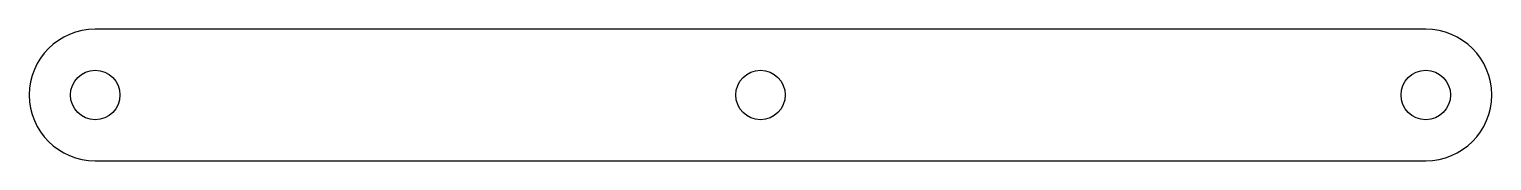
# Model space of a CAD drawing. Header units: millimetres. Extents: x -66 to 67, y -6 to 6.
import ezdxf

# ---------------------------------------------------------------- set-up
doc = ezdxf.new("R2010")
doc.units = ezdxf.units.MM

msp = doc.modelspace()

# ---------------------------------------------------------------- linework, layer by layer
for p, q in [((60.5, 6, 3), (-60.5, 6, 3)), ((-60.5, -6, 3), (60.5, -6, 3))]:
    msp.add_line(p, q)
for centre in [(-60.5, 0, 3), (0, 0, 3), (60.5, 0, 3)]:
    msp.add_circle(centre, 2.25)
for centre, start, end in [((-60.5, 0, 3), 90, 270), ((60.5, 0, 3), 270, 90)]:
    msp.add_arc(centre, 6, start, end)

doc.saveas('drawing.dxf')
